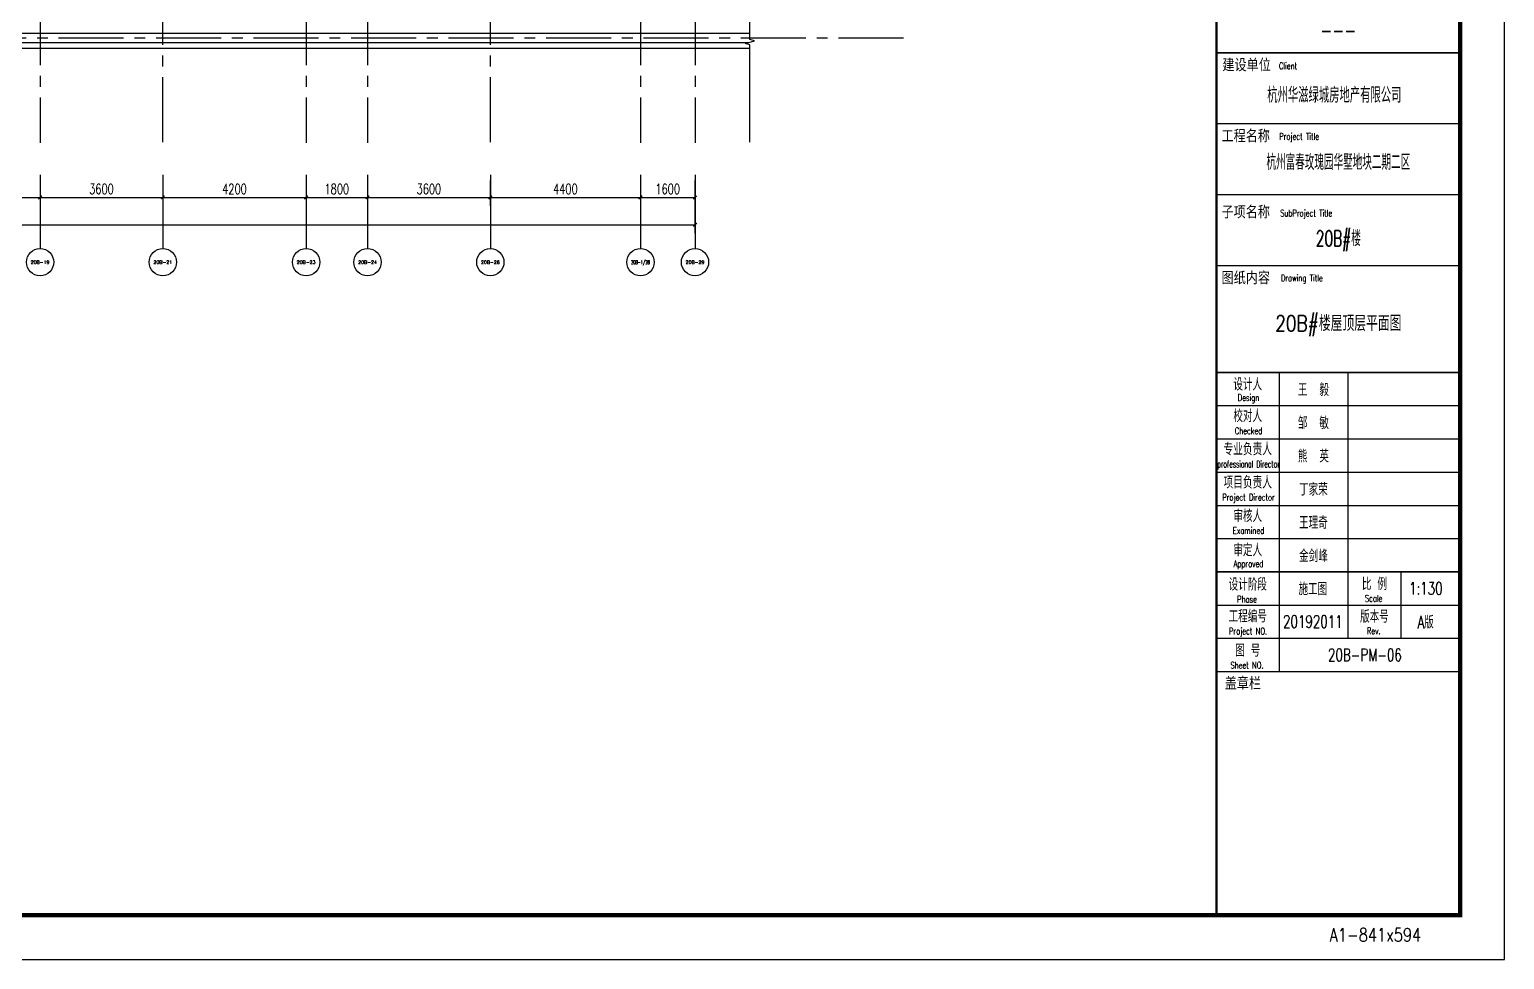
# Model space of a CAD drawing. Extents: x 296441 to 853063, y 459050 to 1117990.
# Drawn here: x 648588 to 691829, y 459050 to 486313 of the extents above; entities that cross this region are included whole.
import ezdxf
from ezdxf.enums import TextEntityAlignment as Align

# ---------------------------------------------------------------- set-up
doc = ezdxf.new("R2010")
doc.units = 0
doc.header["$LTSCALE"] = 1000
doc.linetypes.add('14-GRID$0$CENTER2', pattern=[28.575, 19.05, -3.175, 3.175, -3.175])
for name, color, linetype in [('14-GRID$0$G-GRID', 9, '14-GRID$0$CENTER2'), ('20-PLAN-FL01-P$0$A-ANNO-SYMB-BUBL', 74, 'Continuous'), ('AXIS', 3, 'Continuous'), ('AXIS_TEXT', 7, 'Continuous'), ('D-PLAN-ROOF$0$A-ROOF', 2, 'Continuous'), ('DZ-3-PLAN-FL03$0$A-ROOF', 2, 'Continuous'), ('G-GRID-IDEN', 4, 'Continuous'), ('G-GRID-TEXT', 33, 'Continuous'), ('PUB_DIM', 3, 'Continuous'), ('ZT1_通用--图框---PM、LM、DY、JD', 150, 'Continuous')]:
    doc.layers.add(name, color=color, linetype=linetype)
doc.styles.add('_TCH_AXIS', font='COMPLEX', dxfattribs={"bigfont": 'GBCBIG'})
doc.styles.add('_TCH_DIM_T3', font='SIMPLEX', dxfattribs={"width": 0.705882, "bigfont": 'GBCBIG'})
doc.styles.add('GOA_04_COMPLEX_1.00', font='complex.shx')
doc.styles.add('ZT_图框1', font='ROMANS', dxfattribs={"width": 0.8, "bigfont": 'CHINESE'})
doc.styles.add('ZT_图框2', font='', dxfattribs={"width": 0.8})
doc.styles.get('ZT_图框2').set_extended_font_data('NSimSun')
doc.dimstyles.new('_TCH_ARCH&&100', dxfattribs={"dimtxt": 297.5, "dimasz": 100, "dimexe": 250, "dimexo": 300, "dimgap": 100, "dimtad": 1, "dimdec": 0, "dimzin": 0, "dimdsep": 46, "dimtxsty": '_TCH_DIM_T3', "dimblk": 'ARCHTICK', "dimcen": 0.09, "dimclrt": 7, "dimazin": 2, "dimtfac": 1, "dimtdec": 0, "dimtix": 1, "dimtmove": 2, "dimatfit": 3, "dimfxl": 0, "dimtolj": 1, "dimtzin": 0, "dimarcsym": 0})

# ---------------------------------------------------------------- blocks, each defined once
blk = doc.blocks.new('_AXISO')
at = {"layer": 'G-GRID-IDEN'}
blk.add_circle((0, 0), 0.5, dxfattribs=at)
at = {"layer": 'G-GRID-TEXT', "style": 'GOA_04_COMPLEX_1.00', "width": 1.041667}
blk.add_attdef('A', text='', height=0.56, dxfattribs=at).set_placement((-0.25, -0.28), (0.25, -0.28), align=Align.FIT)
blk = doc.blocks.new('_ArchTick')
at = {"color": 0, "linetype": 'ByBlock', "const_width": 0.4}
blk.add_lwpolyline([(-0.5, -0.5), (0.5, 0.5)], dxfattribs=at)
blk = doc.blocks.new('*D406')
at = {"layer": 'Defpoints', "color": 0, "transparency": 16777216}
for p in [(608698, 481890), (668098, 481890), (668098, 480590)]:
    blk.add_point(p, dxfattribs=at)
at = {"layer": 'PUB_DIM', "color": 0, "lineweight": -2, "transparency": 16777216}
for p, q in [((608698, 481590), (608698, 480340)), ((668098, 481590), (668098, 480340)), ((608698, 480590), (668098, 480590))]:
    blk.add_line(p, q, dxfattribs=at)
at = {"layer": 'PUB_DIM', "color": 0, "lineweight": -2, "transparency": 16777216, "xscale": 100, "yscale": 100, "zscale": 100, "rotation": 180}
blk.add_blockref('_ArchTick', (608698, 480590), dxfattribs=at)
at = {"layer": 'PUB_DIM', "color": 0, "lineweight": -2, "transparency": 16777216, "xscale": 100, "yscale": 100, "zscale": 100}
blk.add_blockref('_ArchTick', (668098, 480590), dxfattribs=at)
at = {"layer": 'PUB_DIM', "color": 7, "transparency": 16777216, "insert": (638398, 480839), "char_height": 297.5, "attachment_point": 5, "style": '_TCH_DIM_T3'}
blk.add_mtext('\\A1;59400', dxfattribs=at)
blk = doc.blocks.new('*D417')
at = {"layer": 'Defpoints', "color": 0, "transparency": 16777216}
for p in [(647098, 482190), (648898, 482190), (648898, 481390)]:
    blk.add_point(p, dxfattribs=at)
at = {"layer": 'PUB_DIM', "color": 0, "lineweight": -2, "transparency": 16777216}
for p, q in [((647098, 481890), (647098, 481140)), ((648898, 481890), (648898, 481140)), ((647098, 481390), (648898, 481390))]:
    blk.add_line(p, q, dxfattribs=at)
at = {"layer": 'PUB_DIM', "color": 0, "lineweight": -2, "transparency": 16777216, "xscale": 100, "yscale": 100, "zscale": 100, "rotation": 180}
blk.add_blockref('_ArchTick', (647098, 481390), dxfattribs=at)
at = {"layer": 'PUB_DIM', "color": 0, "lineweight": -2, "transparency": 16777216, "xscale": 100, "yscale": 100, "zscale": 100}
blk.add_blockref('_ArchTick', (648898, 481390), dxfattribs=at)
at = {"layer": 'PUB_DIM', "color": 7, "transparency": 16777216, "insert": (647998, 481639), "char_height": 297.5, "attachment_point": 5, "style": '_TCH_DIM_T3'}
blk.add_mtext('\\A1;1800', dxfattribs=at)
blk = doc.blocks.new('*D418')
at = {"layer": 'Defpoints', "color": 0, "transparency": 16777216}
for p in [(648898, 482190), (652498, 482190), (652498, 481390)]:
    blk.add_point(p, dxfattribs=at)
at = {"layer": 'PUB_DIM', "color": 0, "lineweight": -2, "transparency": 16777216}
for p, q in [((648898, 481890), (648898, 481140)), ((652498, 481890), (652498, 481140)), ((648898, 481390), (652498, 481390))]:
    blk.add_line(p, q, dxfattribs=at)
at = {"layer": 'PUB_DIM', "color": 0, "lineweight": -2, "transparency": 16777216, "xscale": 100, "yscale": 100, "zscale": 100, "rotation": 180}
blk.add_blockref('_ArchTick', (648898, 481390), dxfattribs=at)
at = {"layer": 'PUB_DIM', "color": 0, "lineweight": -2, "transparency": 16777216, "xscale": 100, "yscale": 100, "zscale": 100}
blk.add_blockref('_ArchTick', (652498, 481390), dxfattribs=at)
at = {"layer": 'PUB_DIM', "color": 7, "transparency": 16777216, "insert": (650698, 481639), "char_height": 297.5, "attachment_point": 5, "style": '_TCH_DIM_T3'}
blk.add_mtext('\\A1;3600', dxfattribs=at)
blk = doc.blocks.new('*D419')
at = {"layer": 'Defpoints', "color": 0, "transparency": 16777216}
for p in [(652498, 482190), (656698, 482190), (656698, 481390)]:
    blk.add_point(p, dxfattribs=at)
at = {"layer": 'PUB_DIM', "color": 0, "lineweight": -2, "transparency": 16777216}
for p, q in [((652498, 481890), (652498, 481140)), ((656698, 481890), (656698, 481140)), ((652498, 481390), (656698, 481390))]:
    blk.add_line(p, q, dxfattribs=at)
at = {"layer": 'PUB_DIM', "color": 0, "lineweight": -2, "transparency": 16777216, "xscale": 100, "yscale": 100, "zscale": 100, "rotation": 180}
blk.add_blockref('_ArchTick', (652498, 481390), dxfattribs=at)
at = {"layer": 'PUB_DIM', "color": 0, "lineweight": -2, "transparency": 16777216, "xscale": 100, "yscale": 100, "zscale": 100}
blk.add_blockref('_ArchTick', (656698, 481390), dxfattribs=at)
at = {"layer": 'PUB_DIM', "color": 7, "transparency": 16777216, "insert": (654598, 481639), "char_height": 297.5, "attachment_point": 5, "style": '_TCH_DIM_T3'}
blk.add_mtext('\\A1;4200', dxfattribs=at)
blk = doc.blocks.new('*D420')
at = {"layer": 'Defpoints', "color": 0, "transparency": 16777216}
for p in [(656698, 482190), (658498, 482190), (658498, 481390)]:
    blk.add_point(p, dxfattribs=at)
at = {"layer": 'PUB_DIM', "color": 0, "lineweight": -2, "transparency": 16777216}
for p, q in [((656698, 481890), (656698, 481140)), ((658498, 481890), (658498, 481140)), ((656698, 481390), (658498, 481390))]:
    blk.add_line(p, q, dxfattribs=at)
at = {"layer": 'PUB_DIM', "color": 0, "lineweight": -2, "transparency": 16777216, "xscale": 100, "yscale": 100, "zscale": 100, "rotation": 180}
blk.add_blockref('_ArchTick', (656698, 481390), dxfattribs=at)
at = {"layer": 'PUB_DIM', "color": 0, "lineweight": -2, "transparency": 16777216, "xscale": 100, "yscale": 100, "zscale": 100}
blk.add_blockref('_ArchTick', (658498, 481390), dxfattribs=at)
at = {"layer": 'PUB_DIM', "color": 7, "transparency": 16777216, "insert": (657598, 481639), "char_height": 297.5, "attachment_point": 5, "style": '_TCH_DIM_T3'}
blk.add_mtext('\\A1;1800', dxfattribs=at)
blk = doc.blocks.new('*D421')
at = {"layer": 'Defpoints', "color": 0, "transparency": 16777216}
for p in [(658498, 482190), (662098, 482190), (662098, 481390)]:
    blk.add_point(p, dxfattribs=at)
at = {"layer": 'PUB_DIM', "color": 0, "lineweight": -2, "transparency": 16777216}
for p, q in [((658498, 481890), (658498, 481140)), ((662098, 481890), (662098, 481140)), ((658498, 481390), (662098, 481390))]:
    blk.add_line(p, q, dxfattribs=at)
at = {"layer": 'PUB_DIM', "color": 0, "lineweight": -2, "transparency": 16777216, "xscale": 100, "yscale": 100, "zscale": 100, "rotation": 180}
blk.add_blockref('_ArchTick', (658498, 481390), dxfattribs=at)
at = {"layer": 'PUB_DIM', "color": 0, "lineweight": -2, "transparency": 16777216, "xscale": 100, "yscale": 100, "zscale": 100}
blk.add_blockref('_ArchTick', (662098, 481390), dxfattribs=at)
at = {"layer": 'PUB_DIM', "color": 7, "transparency": 16777216, "insert": (660298, 481639), "char_height": 297.5, "attachment_point": 5, "style": '_TCH_DIM_T3'}
blk.add_mtext('\\A1;3600', dxfattribs=at)
blk = doc.blocks.new('*D422')
at = {"layer": 'Defpoints', "color": 0, "transparency": 16777216}
for p in [(662098, 482190), (666498, 482190), (666498, 481390)]:
    blk.add_point(p, dxfattribs=at)
at = {"layer": 'PUB_DIM', "color": 0, "lineweight": -2, "transparency": 16777216}
for p, q in [((662098, 481890), (662098, 481140)), ((666498, 481890), (666498, 481140)), ((662098, 481390), (666498, 481390))]:
    blk.add_line(p, q, dxfattribs=at)
at = {"layer": 'PUB_DIM', "color": 0, "lineweight": -2, "transparency": 16777216, "xscale": 100, "yscale": 100, "zscale": 100, "rotation": 180}
blk.add_blockref('_ArchTick', (662098, 481390), dxfattribs=at)
at = {"layer": 'PUB_DIM', "color": 0, "lineweight": -2, "transparency": 16777216, "xscale": 100, "yscale": 100, "zscale": 100}
blk.add_blockref('_ArchTick', (666498, 481390), dxfattribs=at)
at = {"layer": 'PUB_DIM', "color": 7, "transparency": 16777216, "insert": (664298, 481639), "char_height": 297.5, "attachment_point": 5, "style": '_TCH_DIM_T3'}
blk.add_mtext('\\A1;4400', dxfattribs=at)
blk = doc.blocks.new('*D423')
at = {"layer": 'Defpoints', "color": 0, "transparency": 16777216}
for p in [(666498, 482190), (668098, 482190), (668098, 481390)]:
    blk.add_point(p, dxfattribs=at)
at = {"layer": 'PUB_DIM', "color": 0, "lineweight": -2, "transparency": 16777216}
for p, q in [((666498, 481890), (666498, 481140)), ((668098, 481890), (668098, 481140)), ((666498, 481390), (668098, 481390))]:
    blk.add_line(p, q, dxfattribs=at)
at = {"layer": 'PUB_DIM', "color": 0, "lineweight": -2, "transparency": 16777216, "xscale": 100, "yscale": 100, "zscale": 100, "rotation": 180}
blk.add_blockref('_ArchTick', (666498, 481390), dxfattribs=at)
at = {"layer": 'PUB_DIM', "color": 0, "lineweight": -2, "transparency": 16777216, "xscale": 100, "yscale": 100, "zscale": 100}
blk.add_blockref('_ArchTick', (668098, 481390), dxfattribs=at)
at = {"layer": 'PUB_DIM', "color": 7, "transparency": 16777216, "insert": (667298, 481639), "char_height": 297.5, "attachment_point": 5, "style": '_TCH_DIM_T3'}
blk.add_mtext('\\A1;1600', dxfattribs=at)
blk = doc.blocks.new('TTTTT')
at = {"layer": 'D-PLAN-ROOF$0$A-ROOF', "color": 8}
for p, q in [((1550513, 570842), (1622435, 570842)), ((1622435, 570392), (1550354, 570392)), ((1622382, 570562), (1550414, 570562))]:
    blk.add_line(p, q, dxfattribs=at)
blk = doc.blocks.new('ZT_A1标准图框')
for p, q in [((790.17, -461.62), (790.17, -506.58)), ((805.66, -461.62), (805.66, -506.58)), ((776.05, -469.11), (831, -469.11)), ((776.05, -476.61), (831, -476.61)), ((776.05, -484.1), (831, -484.1)), ((776.05, -491.59), (831, -491.59)), ((776.05, -499.08), (831, -499.08)), ((790.17, -506.58), (790.17, -529.05)), ((805.66, -506.58), (805.66, -521.56)), ((817.64, -506.58), (817.64, -521.56)), ((776.05, -514.07), (831, -514.07)), ((776.05, -521.56), (831, -521.56)), ((776.05, -529.05), (831, -529.05)), ((776.05, -529.05), (831, -529.05))]:
    blk.add_line(p, q)
blk.add_lwpolyline([(0, -594), (841, -594), (841, 0), (0, 0)], close=True)
at = {"const_width": 1}
blk.add_lwpolyline([(25, -584), (831, -584), (831, -10), (25, -10)], close=True, dxfattribs=at)
for points, const_width in [([(776.05, -10), (776.05, -584)], 0.5), ([(776.05, -389.53), (831, -389.53)], 0.35), ([(776.05, -405.53), (831, -405.53)], 0.35), ([(776.05, -421.53), (831, -421.53)], 0.35), ([(776.05, -437.53), (831, -437.53)], 0.35), ([(776.05, -461.62), (831, -461.62)], 0.35), ([(776.05, -506.58), (831, -506.58)], 0.35)]:
    blk.add_lwpolyline(points, dxfattribs=dict(const_width=const_width))
at = {"style": 'ZT_图框1', "width": 0.7}
blk.add_text('---', height=3.5, dxfattribs=at).set_placement((803.53, -384.51), align=Align.MIDDLE)
for s, height, style, width, p in [('建设单位', 2.5, 'ZT_图框2', 0.8, (782.85, -393.47)), ('Client', 1.5, 'ZT_图框1', 0.7, (792.19, -393.25)), ('工程名称', 2.5, 'ZT_图框2', 0.8, (782.65, -409.47)), ('Project Title', 1.5, 'ZT_图框1', 0.7, (794.69, -409.14)), ('子项名称', 2.5, 'ZT_图框2', 0.8, (782.65, -426.62)), ('SubProject Title', 1.5, 'ZT_图框1', 0.7, (796.29, -426.44)), ('图纸内容', 2.5, 'ZT_图框2', 0.8, (782.66, -441.47)), ('Drawing Title', 1.5, 'ZT_图框1', 0.7, (795.3, -441.07)), ('设计人', 2.8, 'ZT_图框1', 0.7, (783.1, -465.71)), ('Design', 1.5, 'ZT_图框1', 0.7, (783.27, -468.04)), ('校对人', 2.8, 'ZT_图框1', 0.7, (783.1, -472.83)), ('Checked', 1.5, 'ZT_图框1', 0.7, (783.27, -475.53)), ('专业负责人', 2.8, 'ZT_图框1', 0.6, (783.1, -480.32)), ('professional Director', 1.5, 'ZT_图框1', 0.55, (783.27, -483.03)), ('项目负责人', 2.8, 'ZT_图框1', 0.6, (783.1, -487.81)), ('Project Director', 1.5, 'ZT_图框1', 0.7, (783.27, -490.52)), ('审核人', 2.8, 'ZT_图框1', 0.7, (783.1, -495.38)), ('Examined', 1.5, 'ZT_图框1', 0.7, (783.27, -498.01)), ('审定人', 2.8, 'ZT_图框1', 0.7, (783.1, -503.09)), ('Approved', 1.5, 'ZT_图框1', 0.7, (783.27, -505.5)), ('设计阶段', 2.8, 'ZT_图框1', 0.7, (783.1, -510.82)), ('比 例', 2.8, 'ZT_图框1', 0.7, (811.67, -510.72)), ('Phase', 1.5, 'ZT_图框1', 0.7, (782.93, -513.53)), ('Scale', 1.5, 'ZT_图框1', 0.7, (811.5, -513.31)), ('工程编号', 2.8, 'ZT_图框1', 0.7, (783.1, -518.01)), ('版本号', 2.8, 'ZT_图框1', 0.7, (811.67, -518.07)), ('Project NO.', 1.5, 'ZT_图框1', 0.7, (783.18, -520.69)), ('Rev.', 1.5, 'ZT_图框1', 0.7, (811.5, -520.66)), ('图 号', 2.8, 'ZT_图框1', 0.7, (783.1, -525.73)), ('Sheet NO.', 1.5, 'ZT_图框1', 0.7, (782.93, -528.38)), ('盖章栏', 2.5, 'ZT_图框2', 0.8, (782.01, -532.9))]:
    blk.add_text(s, height=height, dxfattribs=dict(style=style, width=width)).set_placement(p, align=Align.CENTER)
at = {"color": 190, "style": 'ZT_图框1', "width": 0.7}
for s, height, p in [('杭州华滋绿城房地产有限公司 ', 3.5, (803.47, -398.88)), ('王  毅', 2.8, (797.91, -465.37)), ('邹  敏', 2.8, (797.91, -472.86)), ('熊  英', 2.8, (797.91, -480.35)), ('丁家荣', 2.8, (797.91, -487.85)), ('王理奇', 2.8, (797.91, -495.34)), ('金剑峰', 2.8, (797.91, -502.83)), ('施工图', 2.8, (797.78, -510.3)), ('20192011', 2.8, (797.78, -517.8))]:
    blk.add_text(s, height=height, dxfattribs=at).set_placement(p, align=Align.MIDDLE)
at = {"color": 190, "ltscale": 0.3, "style": 'ZT_图框1', "width": 0.65}
blk.add_text('杭州富春玫瑰园华墅地块二期二区', height=3.5, dxfattribs=at).set_placement((803.53, -414.01), align=Align.MIDDLE)
at = {"linetype": 'ByBlock', "style": 'ZT_图框1', "width": 0.8}
blk.add_text('A1-841x594', height=2.997, dxfattribs=at).set_placement((801.55, -589.94))
at = {"color": 70, "ltscale": 0.3, "style": 'ZT_图框1', "flags": 8}
for tag, width, p in [('子项名称', 0.65, (803.53, -431.64)), ('图名', 0.8, (803.53, -450.79))]:
    blk.add_attdef(tag, text='', height=3.5, dxfattribs=dict(at, width=width)).set_placement(p, align=Align.MIDDLE)
at = {"color": 70, "style": 'ZT_图框1', "width": 0.7, "flags": 8}
for tag, p in [('比例', (823.26, -510.32)), ('版本', (823.22, -517.8)), ('图号', (809.52, -525.31))]:
    blk.add_attdef(tag, text='', height=2.8, dxfattribs=at).set_placement(p, align=Align.MIDDLE)

msp = doc.modelspace()

# ---------------------------------------------------------------- linework, layer by layer
at = {"layer": '14-GRID$0$G-GRID', "color": 8, "ltscale": 0.1}
for p, q in [((648898.5, 515748.8), (648898.5, 482990.3)), ((652498.5, 483010.3), (652498.5, 515748.8)), ((656698.5, 515748.8), (656698.5, 482990.3)), ((658498.5, 515748.8), (658498.5, 482990.3)), ((666498.5, 515748.8), (666498.5, 482990.3)), ((668098.5, 515748.8), (668098.5, 482990.3)), ((662098.5, 483010.3), (662098.5, 500585)), ((595151, 486065), (674432.5, 486065))]:
    msp.add_line(p, q, dxfattribs=at)
at = {"layer": '20-PLAN-FL01-P$0$A-ANNO-SYMB-BUBL', "extrusion": (2.39665e-05, -8.85548e-15, 1)}
for p, q in [((669709.3, 486022.3, 0), (669709.3, 488535.7, 0)), ((669574, 485905.5), (669844.7, 485979.1, 0)), ((669709.3, 485862.3, 0), (669574, 485905.5)), ((669844.7, 485979.1, 0), (669709.3, 486022.3, 0)), ((669709.3, 483011.5, 0), (669709.3, 485862.3, 0))]:
    msp.add_line(p, q, dxfattribs=at)
at = {"layer": 'AXIS'}
for p, q in [((648898.5, 482051.3), (648898.5, 479890.3)), ((652498.5, 482051.3), (652498.5, 479890.3)), ((656698.5, 482051.3), (656698.5, 479890.3)), ((658498.5, 482051.3), (658498.5, 479890.3)), ((662098.5, 482051.3), (662098.5, 479890.3)), ((666498.5, 482051.3), (666498.5, 479890.3)), ((668098.5, 482051.3), (668098.5, 479890.3))]:
    msp.add_line(p, q, dxfattribs=at)

# ---------------------------------------------------------------- block references
ref = msp.add_blockref('_AXISO', (648898.5, 479490.3), dxfattribs=dict(at, xscale=800, yscale=800, zscale=800))
ref.add_attrib('A', '20B-19', dxfattribs={"layer": 'AXIS_TEXT', "height": 98.93, "style": '_TCH_AXIS'}).set_placement((648622.9, 479440.9), (649174.1, 479440.9), align=Align.FIT)
ref = msp.add_blockref('_AXISO', (652498.5, 479490.3), dxfattribs=dict(at, xscale=800, yscale=800, zscale=800))
ref.add_attrib('A', '20B-21', dxfattribs={"layer": 'AXIS_TEXT', "height": 98.93, "style": '_TCH_AXIS'}).set_placement((652222.9, 479440.9), (652774.1, 479440.9), align=Align.FIT)
ref = msp.add_blockref('_AXISO', (656698.5, 479490.3), dxfattribs=dict(at, xscale=800, yscale=800, zscale=800))
ref.add_attrib('A', '20B-23', dxfattribs={"layer": 'AXIS_TEXT', "height": 95, "style": '_TCH_AXIS'}).set_placement((656422.5, 479442.8), (656974.4, 479442.8), align=Align.FIT)
ref = msp.add_blockref('_AXISO', (658498.5, 479490.3), dxfattribs=dict(at, xscale=800, yscale=800, zscale=800))
ref.add_attrib('A', '20B-24', dxfattribs={"layer": 'AXIS_TEXT', "height": 93.51, "style": '_TCH_AXIS'}).set_placement((658222.4, 479443.6), (658774.5, 479443.6), align=Align.FIT)
ref = msp.add_blockref('_AXISO', (662098.5, 479490.3), dxfattribs=dict(at, xscale=800, yscale=800, zscale=800))
ref.add_attrib('A', '20B-26', dxfattribs={"layer": 'AXIS_TEXT', "height": 95, "style": '_TCH_AXIS'}).set_placement((661822.5, 479442.8), (662374.4, 479442.8), align=Align.FIT)
ref = msp.add_blockref('_AXISO', (666498.5, 479490.3), dxfattribs=dict(at, xscale=800, yscale=800, zscale=800))
ref.add_attrib('A', '20B-1/28', dxfattribs={"layer": 'AXIS_TEXT', "height": 110.49, "style": '_TCH_AXIS', "width": 0.65625}).set_placement((666224, 479435.1), (666773, 479435.1), align=Align.FIT)
ref = msp.add_blockref('_AXISO', (668098.5, 479490.3), dxfattribs=dict(at, xscale=800, yscale=800, zscale=800))
ref.add_attrib('A', '20B-29', dxfattribs={"layer": 'AXIS_TEXT', "height": 95, "style": '_TCH_AXIS'}).set_placement((667822.5, 479442.8), (668374.4, 479442.8), align=Align.FIT)
at = {"layer": 'DZ-3-PLAN-FL03$0$A-ROOF', "color": 251}
msp.add_blockref('TTTTT', (-952725.6, -84637), dxfattribs=at)
at = {"layer": 'ZT1_通用--图框---PM、LM、DY、JD', "ltscale": 10}
ref = msp.add_blockref('ZT_A1标准图框', (582499.1, 536270), dxfattribs=dict(at, xscale=130, yscale=130, zscale=130))
ref.add_attrib('比例', '1:130', dxfattribs={"layer": '0', "color": 70, "height": 364, "style": 'ZT_图框1', "width": 0.7}).set_placement((689522.6, 469928), align=Align.MIDDLE)
ref.add_attrib('图号', '20B-PM-06', dxfattribs={"layer": '0', "color": 70, "height": 364, "style": 'ZT_图框1', "width": 0.7}).set_placement((687736.9, 467980), align=Align.MIDDLE)
ref.add_attrib('图名', '20B#楼屋顶层平面图', dxfattribs={"layer": '0', "color": 70, "ltscale": 0.3, "height": 455, "style": 'ZT_图框1', "width": 0.8}).set_placement((686957.7, 477667.1), align=Align.MIDDLE)
ref.add_attrib('版本', 'A版', dxfattribs={"layer": '0', "color": 70, "height": 364, "style": 'ZT_图框1', "width": 0.7}).set_placement((689517.7, 468956.5), align=Align.MIDDLE)
ref.add_attrib('子项名称', '20B#楼', dxfattribs={"layer": '0', "color": 70, "ltscale": 0.3, "height": 455, "style": 'ZT_图框1', "width": 0.65}).set_placement((686957.7, 480156.8), align=Align.MIDDLE)

# ---------------------------------------------------------------- dimensions: what is measured, and where the dimension line sits
at = {"layer": 'PUB_DIM'}
for p1, p2, distance, picture, middle in [((647098.5, 482190.3), (648898.5, 482190.3), -800, '*D417', (647998.5, 481639.1)), ((648898.5, 482190.3), (652498.5, 482190.3), -800, '*D418', (650698.5, 481639.1)), ((652498.5, 482190.3), (656698.5, 482190.3), -800, '*D419', (654598.5, 481639.1)), ((656698.5, 482190.3), (658498.5, 482190.3), -800, '*D420', (657598.5, 481639.1)), ((658498.5, 482190.3), (662098.5, 482190.3), -800, '*D421', (660298.5, 481639.1)), ((662098.5, 482190.3), (666498.5, 482190.3), -800, '*D422', (664298.5, 481639.1)), ((666498.5, 482190.3), (668098.5, 482190.3), -800, '*D423', (667298.5, 481639.1)), ((608698.5, 481890.3), (668098.5, 481890.3), -1300, '*D406', (638398.5, 480839.1))]:
    dim = msp.add_aligned_dim(p1=p1, p2=p2, distance=distance, dimstyle='_TCH_ARCH&&100', dxfattribs=at)
    dim.commit()
    dim.dimension.update_dxf_attribs({"geometry": picture, "text_midpoint": middle})

doc.saveas('drawing.dxf')
